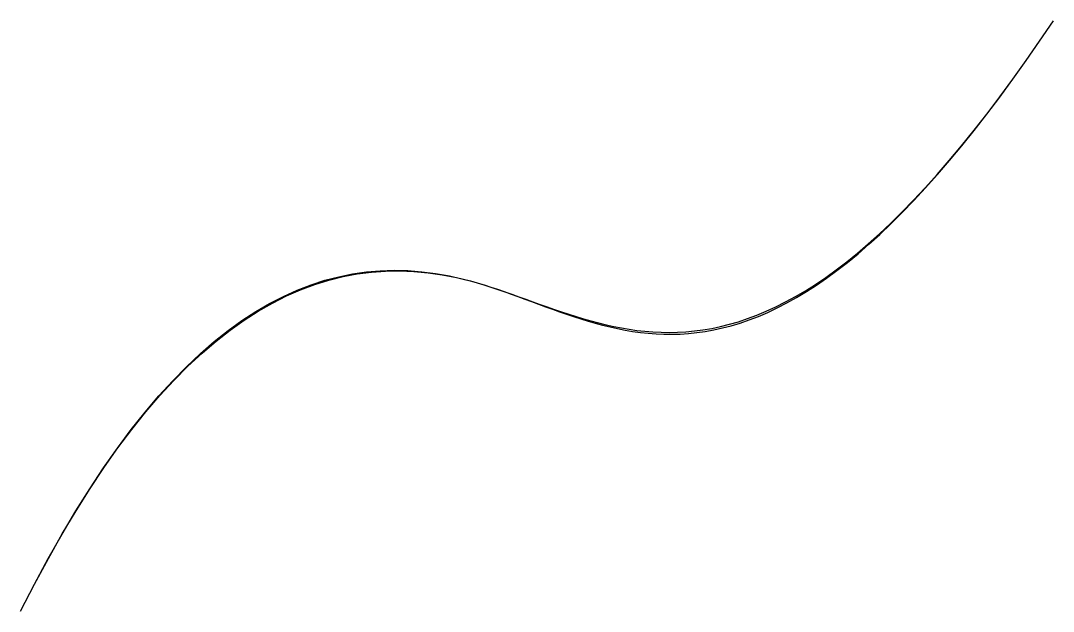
# Model space of a CAD drawing. Extents: x 0 to 7, y 0 to 4.
import ezdxf

# ---------------------------------------------------------------- set-up
doc = ezdxf.new("R2010")
doc.units = 0

msp = doc.modelspace()

# ---------------------------------------------------------------- linework, layer by layer
msp.add_open_spline([(0, 0), (1, 2), (3, 3, 1), (5, 1), (7, 4, 2)], degree=3)
msp.add_open_spline([(0, 0), (1, 2), (3, 3, 1), (5, 1), (7, 4, 2)], degree=3)
msp.add_open_spline([(0, 0), (1, 2), (3, 3, 1), (5, 1), (7, 4, 2)], degree=3, knots=[10, 10, 10, 10, 15.123457, 20, 20, 20, 20])

doc.saveas('drawing.dxf')
